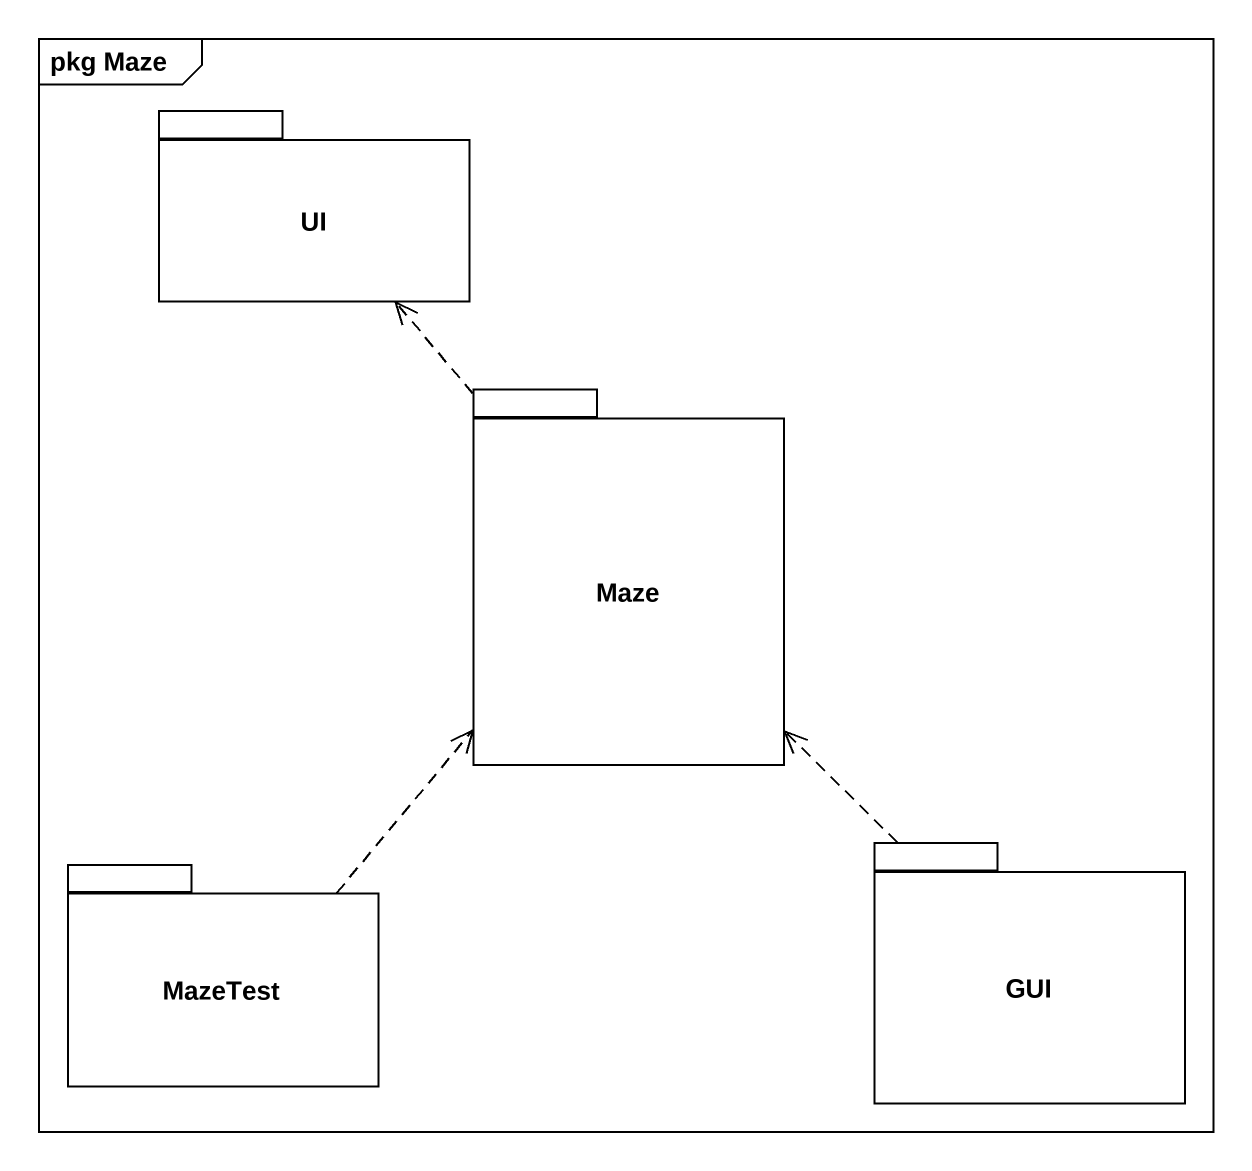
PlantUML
@startuml
mainframe pkg Maze
package UI {
}
package Maze {
}
package MazeTest {
}
package GUI {
}
Maze .up.> UI
MazeTest .up.> Maze
GUI .up.> Maze
@enduml
